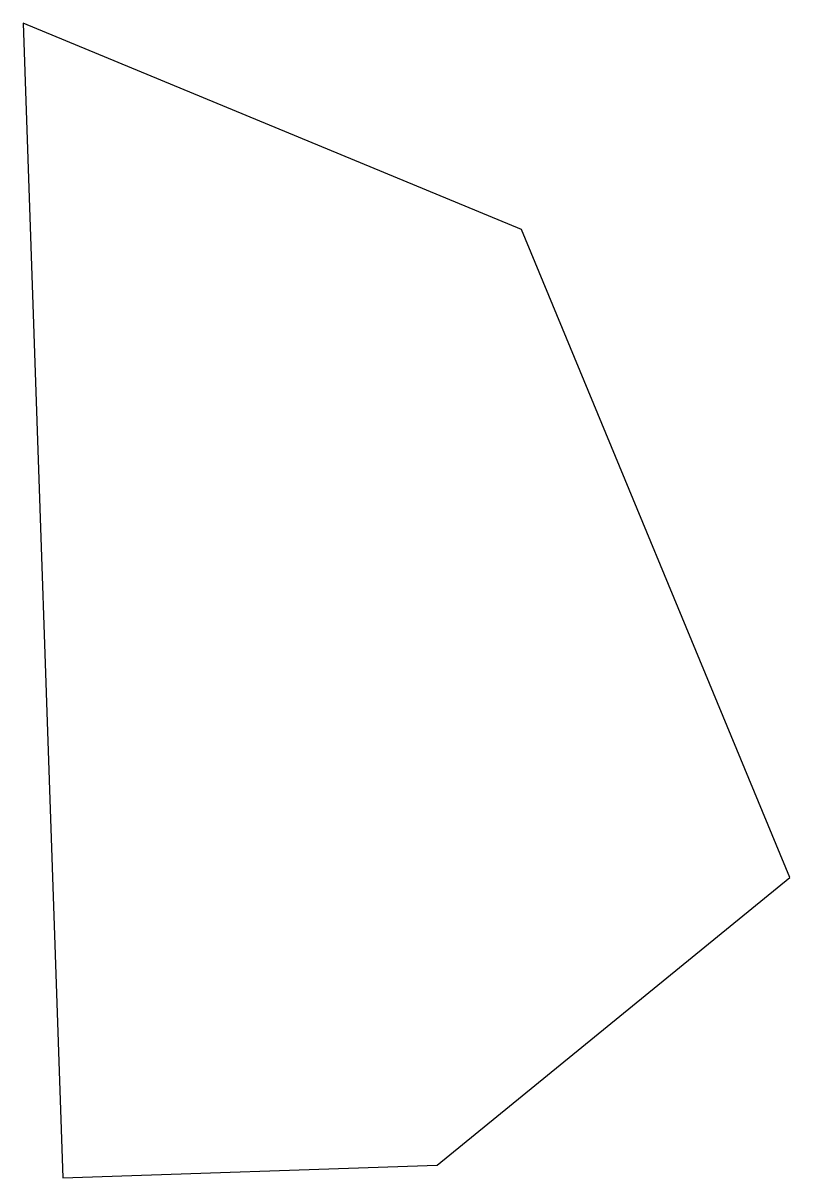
# Model space of a CAD drawing. Header units: metres. Extents: x -0.854 to -0.31, y -0.466 to 0.354.
import ezdxf

# ---------------------------------------------------------------- set-up
doc = ezdxf.new("R2010")
doc.units = ezdxf.units.M

msp = doc.modelspace()

# ---------------------------------------------------------------- linework, layer by layer
at = {"layer": 'Polygon'}
for p, q in [((-0.5, 0.20711), (-0.85355, 0.35355)), ((-0.85355, 0.35355), (-0.82538, -0.46564)), ((-0.30962, -0.25251), (-0.5, 0.20711)), ((-0.55975, -0.4565), (-0.30962, -0.25251)), ((-0.82538, -0.46564), (-0.55975, -0.4565))]:
    msp.add_line(p, q, dxfattribs=at)

doc.saveas('drawing.dxf')
